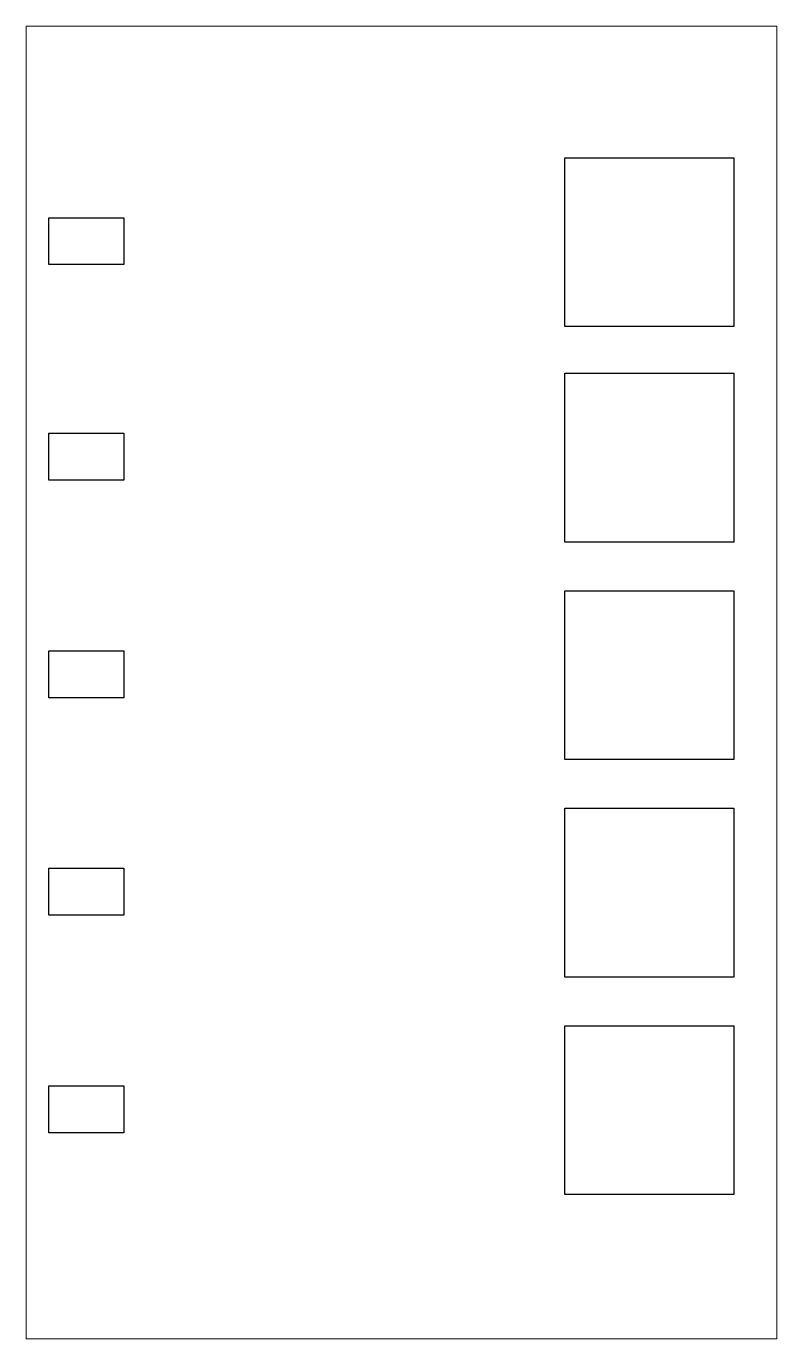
# Model space of a CAD drawing. Header units: millimetres. Extents: x 43.3 to 83.3, y 94.2 to 164.2.
import ezdxf

# ---------------------------------------------------------------- set-up
doc = ezdxf.new("R2010")
doc.units = ezdxf.units.MM
doc.layers.add('Opening', color=1, linetype='Continuous')

msp = doc.modelspace()

# ---------------------------------------------------------------- linework, layer by layer
at = {"layer": 'Opening', "linetype": 'Continuous', "lineweight": 0}
for p, q in [((43.292, 94.211), (43.292, 164.211)), ((43.292, 164.211), (83.292, 164.211)), ((83.292, 164.211), (83.292, 94.211)), ((83.292, 94.211), (43.292, 94.211))]:
    msp.add_line(p, q, dxfattribs=at)
at = {"layer": 'Opening'}
for p, q in [((72, 148.2), (72, 157.2)), ((72, 157.2), (81, 157.2)), ((81, 157.2), (81, 148.2)), ((44.5, 151.5), (44.5, 154)), ((44.5, 154), (48.5, 154)), ((48.5, 154), (48.5, 151.5)), ((48.5, 151.5), (44.5, 151.5)), ((81, 148.2), (72, 148.2)), ((72, 136.7), (72, 145.7)), ((72, 145.7), (81, 145.7)), ((81, 145.7), (81, 136.7)), ((44.5, 140), (44.5, 142.5)), ((44.5, 142.5), (48.5, 142.5)), ((48.5, 142.5), (48.5, 140)), ((48.5, 140), (44.5, 140)), ((81, 136.7), (72, 136.7)), ((72, 125.1), (72, 134.1)), ((72, 134.1), (81, 134.1)), ((81, 134.1), (81, 125.1)), ((44.5, 128.4), (44.5, 130.9)), ((44.5, 130.9), (48.5, 130.9)), ((48.5, 130.9), (48.5, 128.4)), ((48.5, 128.4), (44.5, 128.4)), ((81, 125.1), (72, 125.1)), ((72, 113.5), (72, 122.5)), ((72, 122.5), (81, 122.5)), ((81, 122.5), (81, 113.5)), ((44.5, 116.8), (44.5, 119.3)), ((44.5, 119.3), (48.5, 119.3)), ((48.5, 119.3), (48.5, 116.8)), ((48.5, 116.8), (44.5, 116.8)), ((81, 113.5), (72, 113.5)), ((72, 101.9), (72, 110.9)), ((72, 110.9), (81, 110.9)), ((81, 110.9), (81, 101.9)), ((44.5, 105.2), (44.5, 107.7)), ((44.5, 107.7), (48.5, 107.7)), ((48.5, 107.7), (48.5, 105.2)), ((48.5, 105.2), (44.5, 105.2)), ((81, 101.9), (72, 101.9))]:
    msp.add_line(p, q, dxfattribs=at)

doc.saveas('drawing.dxf')
